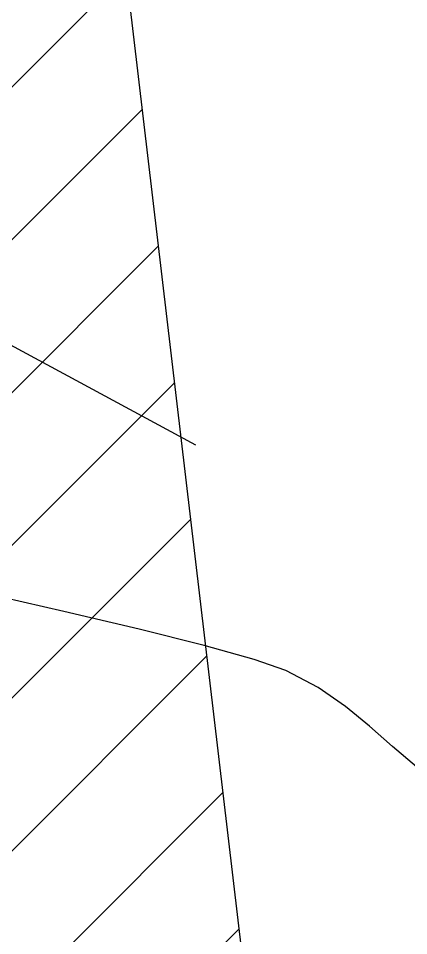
# Model space of a CAD drawing. Header units: millimetres. Extents: x 648844 to 649530, y 1246379 to 1246752.
# Drawn here: x 649141.65 to 649150.69, y 1246497.52 to 1246518.74 of the extents above; entities that cross this region are included whole.
import ezdxf

# ---------------------------------------------------------------- set-up
doc = ezdxf.new("R2010")
doc.units = ezdxf.units.MM
doc.header["$LTSCALE"] = 20
doc.header["$MEASUREMENT"] = 0
doc.layers.get('0').update_dxf_attribs({"linetype": 'CONTINUOUS'})
doc.layers.add('CONT-MNR2', color=9, linetype='CONTINUOUS')
doc.layers.add('quebrada', color=5, linetype='CONTINUOUS')

# ---------------------------------------------------------------- blocks, each defined once
blk = doc.blocks.new('*U3741')
at = {"layer": 'CONT-MNR2', "elevation": 36, "flags": 128}
blk.add_lwpolyline([(646463.564, 1246753.555), (646463.008, 1246754.025), (646462.475, 1246754.497), (646461.917, 1246754.958), (646461.287, 1246755.393), (646460.537, 1246755.788), (646459.808, 1246756.043), (646458.647, 1246756.368), (646457.147, 1246756.744), (646455.402, 1246757.154), (646453.506, 1246757.582)], dxfattribs=at)

msp = doc.modelspace()

# ---------------------------------------------------------------- hatches: boundary and pattern name
h = msp.add_hatch()
h.set_pattern_fill('ANSI31', color=2, scale=20, style=0)
h.set_pattern_definition([(45, (-526.4316, -3378.368), (-1.767766953, 1.767766953), [])])
edge = h.paths.add_edge_path()
edge.add_line((649057.852, 1246574.732), (649143.484, 1246525.396))
edge.add_line((649021.465, 1246521.521), (649057.852, 1246574.732))
edge.add_line((649021.465, 1246521.521), (649126.013, 1246470.828))
edge.add_line((649143.484, 1246525.396), (649148.028, 1246486.904))
h.paths.add_polyline_path([(649085.833, 1246502.103), (649115.307, 1246502.103), (649115.307, 1246507.529), (649085.833, 1246507.529)], flags=24)

# ---------------------------------------------------------------- linework, layer by layer
at = {"color": 7}
msp.add_line((649143.484, 1246525.396), (649148.028, 1246486.904), dxfattribs=at)
at = {"layer": 'quebrada', "color": 0}
msp.add_line((649048.345, 1246561.474, 36), (649145.756, 1246508.877), dxfattribs=at)

# ---------------------------------------------------------------- block references
at = {"layer": 'CONT-MNR2'}
msp.add_blockref('*U3741', (2687.306, -252.134), dxfattribs=at)

doc.saveas('drawing.dxf')
